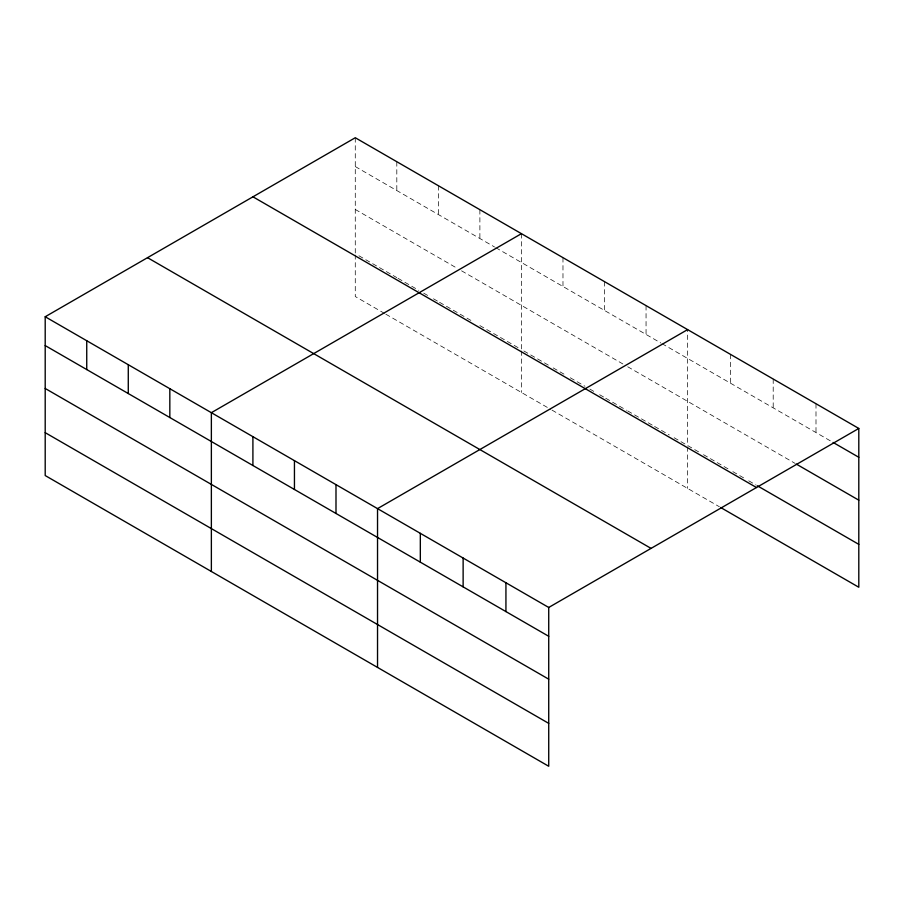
<?xml version="1.0" encoding="UTF-8"?>
<svg xmlns="http://www.w3.org/2000/svg" width="904" height="904" viewBox="0 0 904 904"><rect width="100%" height="100%" fill="white"/><g stroke="black" fill="none" stroke-linecap="round" stroke-linejoin="round"><path stroke-width="0.68" stroke-dasharray="4.52 3.39" d="M355.272 166.562L494.556 246.984M495.776 247.685L660.722 342.921M661.943 343.622L831.895 441.74M355.272 209.457L456.678 268.002M461.571 270.827L622.845 363.939M627.726 366.764L795.215 463.458M358.933 255.764L396.811 277.63M398.031 278.33L418.801 290.331M423.693 293.145L428.575 295.97M433.468 298.795L438.35 301.608M439.57 302.32L473.786 322.073M479.888 325.598L518.986 348.164M523.879 350.989L548.31 365.103M553.203 367.917L565.418 374.979M570.311 377.793L584.967 386.257M589.86 389.082L594.742 391.907M599.634 394.72L604.516 397.545M605.736 398.257L626.506 410.246M627.726 410.947L653.389 425.761M654.609 426.473L669.276 434.937M674.158 437.751L685.153 444.101M698.6 451.864L687.605 445.514L687.605 329.61M703.493 454.689L727.957 468.814M732.85 471.639L743.856 477.99M748.738 480.815L756.083 485.052M384.596 313.462L355.272 296.535L355.272 255.03M385.816 314.174L550.762 409.399M551.982 410.1L719.392 506.76M815.996 403.738L815.996 432.564M773.202 379.025L773.202 407.851M730.398 354.311L730.398 383.149M687.605 446.904L687.605 488.409M646.055 305.62L646.055 334.446M604.516 281.641L604.516 310.467M562.977 257.651L562.977 286.489M521.438 233.673L521.438 349.577M521.438 350.967L521.438 392.472M479.888 209.683L479.888 238.52M438.35 185.704L438.35 214.53M396.811 161.726L396.811 190.552M355.272 137.736L355.272 253.64"/><path stroke-width="1.36" d="M45.2 316.75L548.728 607.465L548.728 766.264L45.2 475.549L45.2 316.75L355.272 137.736L858.8 428.451L858.8 587.25L720.612 507.472M521.438 233.673L211.367 412.687L211.367 571.486M687.605 329.61L377.533 508.624L377.533 667.423M548.728 607.465L858.8 428.451M833.115 442.451L858.8 457.277M796.435 464.159L858.8 500.172M757.303 485.753L858.8 544.355M252.95 196.812L756.478 487.527M147.522 257.674L651.049 548.389M45.2 345.577L548.728 636.292M45.2 388.471L548.728 679.186M45.2 432.666L548.728 723.369M505.935 582.752L505.935 611.579M463.13 558.039L463.13 586.877M420.326 533.337L420.326 562.164M335.994 484.634L335.994 513.472M294.444 460.656L294.444 489.482M252.905 436.677L252.905 465.503M169.828 388.709L169.828 417.535M128.278 364.719L128.278 393.545M86.739 340.74L86.739 369.566"/></g></svg>
